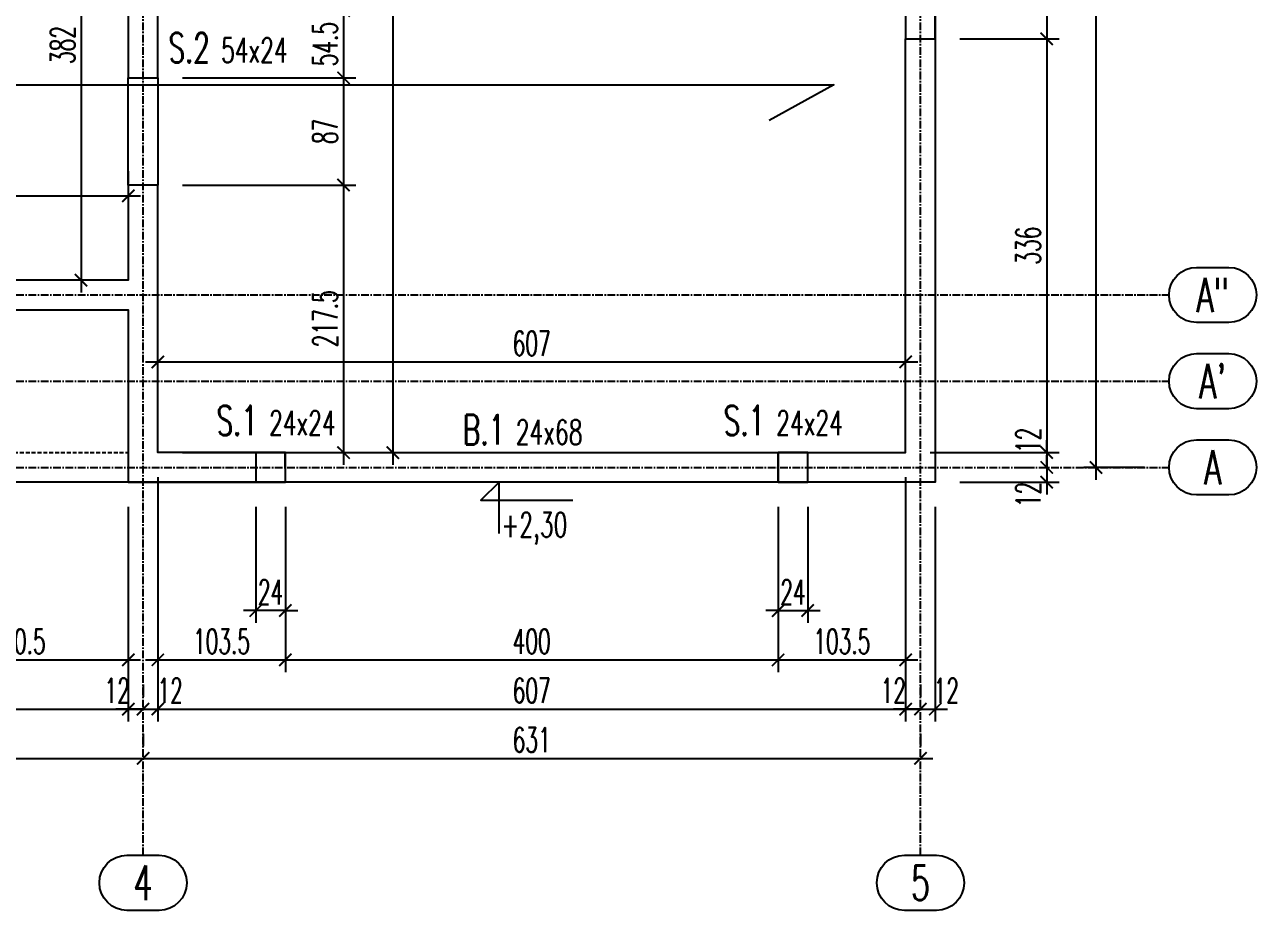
# Model space of a CAD drawing. Header units: millimetres. Extents: x -24587 to 33255, y -70862 to 32.
# Drawn here: x 27256 to 28255, y -61909 to -61190 of the extents above; entities that cross this region are included whole.
import ezdxf
from ezdxf.enums import TextEntityAlignment as Align

# ---------------------------------------------------------------- set-up
doc = ezdxf.new("R2010")
doc.units = ezdxf.units.MM
doc.header["$LTSCALE"] = 5
doc.linetypes.add('CENTER', pattern=[2, 1.25, -0.25, 0.25, -0.25])
doc.linetypes.add('DASHED2', pattern=[9.525, 6.35, -3.175])
doc.layers.get('Defpoints').update_dxf_attribs({"color": 251})
for name, color, linetype in [('K-NADPROŻA', 61, 'Continuous'), ('K-OSIE', 9, 'CENTER'), ('K-POMOCNICZE', 9, 'DASHED2'), ('K-SCIANY', 2, 'Continuous'), ('K-STROPY', 161, 'Continuous'), ('K-SŁUPY', 131, 'Continuous'), ('K-TEXT 2.4mm', 71, 'Continuous'), ('K-TEXT 2.8mm', 101, 'Continuous'), ('K-TEXT 2mm', 254, 'Continuous'), ('K-WYMIARY', 1, 'Continuous')]:
    doc.layers.add(name, color=color, linetype=linetype)
doc.styles.add('text 2.4mm', font='romans.shx', dxfattribs={"width": 0.65})
doc.styles.add('text 2.8mm', font='romans.shx', dxfattribs={"width": 0.65})
doc.styles.add('text 2mm', font='romans.shx', dxfattribs={"width": 0.65})
doc.styles.add('WYM1', font='romanszb.shx', dxfattribs={"width": 0.6})
doc.dimstyles.new('CM100', dxfattribs={"dimscale": 5, "dimtxt": 2, "dimasz": 1, "dimexe": 1, "dimexo": 2, "dimgap": 0.5, "dimtad": 1, "dimrnd": 0.5, "dimdsep": 46, "dimtxsty": 'WYM1', "dimblk": 'OBLIQUE', "dimcen": 0, "dimdle": 1, "dimclrd": 253, "dimclre": 251, "dimclrt": 30, "dimadec": 0, "dimazin": 0, "dimtfac": 1, "dimtix": 1, "dimtmove": 0, "dimatfit": 0, "dimfxl": 1, "dimtfillclr": 256, "dimtolj": 1, "dimarcsym": 0})

# ---------------------------------------------------------------- blocks, each defined once
blk = doc.blocks.new('A$C5f19c05e')
for points in [[(1555, -1260.94), (1555, 380.04)], [(2186, -1260.94), (2186, 380.04)], [(-357.96, -806), (2387.8, -806)], [(-357.96, -876), (2387.8, -876)], [(-357.96, -946), (2387.8, -946)]]:
    blk.add_lwpolyline(points)
at = {"layer": 'K-TEXT 2.4mm'}
for points in [[(2410.18, -828.38, -1), (2410.18, -783.62), (2436.29, -783.62, -1), (2436.29, -828.38)], [(2410.18, -898.38, -1), (2410.18, -853.62), (2436.29, -853.62, -1), (2436.29, -898.38)], [(2410.18, -968.38, -1), (2410.18, -923.62), (2436.29, -923.62, -1), (2436.29, -968.38)], [(1541.94, -1305.7, -1), (1541.94, -1260.94), (1568.06, -1260.94, -1), (1568.06, -1305.7)], [(2172.94, -1305.7, -1), (2172.94, -1260.94), (2199.06, -1260.94, -1), (2199.06, -1305.7)]]:
    blk.add_lwpolyline(points, format="xyb", close=True, dxfattribs=at)
at = {"layer": 'K-TEXT 2.8mm', "style": 'text 2.8mm', "width": 0.65}
for s, p in [('A"', (2423.24, -806)), ("A'", (2423.24, -876)), ('A', (2423.24, -946)), ('4', (1555, -1283.32)), ('5', (2186, -1283.32))]:
    blk.add_text(s, height=28, dxfattribs=at).set_placement(p, align=Align.MIDDLE_CENTER)
blk = doc.blocks.new('_ArchTick')
at = {"color": 0, "linetype": 'ByBlock', "const_width": 0.15}
blk.add_lwpolyline([(-0.5, -0.5), (0.5, 0.5)], dxfattribs=at)
blk = doc.blocks.new('*D403')
at = {"layer": 'Defpoints', "color": 0, "transparency": 16777216}
for p in [(28184.44, -60603.46), (28125.13, -61549.46), (28184.44, -61549.46)]:
    blk.add_point(p, dxfattribs=at)
at = {"layer": 'K-WYMIARY', "color": 253, "lineweight": -2, "transparency": 16777216}
blk.add_line((28125.13, -60593.46), (28125.13, -61559.46), dxfattribs=at)
at = {"layer": 'K-WYMIARY', "color": 251, "lineweight": -2, "transparency": 16777216}
for p, q in [((28164.44, -60603.46), (28115.13, -60603.46)), ((28164.44, -61549.46), (28115.13, -61549.46))]:
    blk.add_line(p, q, dxfattribs=at)
at = {"layer": 'K-WYMIARY', "color": 253, "lineweight": -2, "transparency": 16777216, "xscale": 10, "yscale": 10, "zscale": 10}
for p, rotation in [((28125.13, -60603.46), 90), ((28125.13, -61549.46), 270)]:
    blk.add_blockref('_ArchTick', p, dxfattribs=dict(at, rotation=rotation))
at = {"layer": 'K-WYMIARY', "color": 30, "transparency": 16777216, "insert": (28110.13, -61076.46), "char_height": 20, "attachment_point": 5, "rotation": 90, "style": 'WYM1'}
blk.add_mtext('\\A1;946', dxfattribs=at)
blk = doc.blocks.new('*D320')
at = {"layer": 'Defpoints', "color": 0, "transparency": 16777216}
for p in [(26933.14, -61785.73), (27351.64, -61785.73), (27351.64, -61785.73)]:
    blk.add_point(p, dxfattribs=at)
at = {"layer": 'K-WYMIARY', "color": 251, "lineweight": -2, "transparency": 16777216}
for p, q in [((26933.14, -61765.73), (26933.14, -61775.73)), ((27351.64, -61765.73), (27351.64, -61775.73))]:
    blk.add_line(p, q, dxfattribs=at)
at = {"layer": 'K-WYMIARY', "color": 253, "lineweight": -2, "transparency": 16777216}
blk.add_line((26923.14, -61785.73), (27361.64, -61785.73), dxfattribs=at)
at = {"layer": 'K-WYMIARY', "color": 253, "lineweight": -2, "transparency": 16777216, "xscale": 10, "yscale": 10, "zscale": 10, "rotation": 180}
blk.add_blockref('_ArchTick', (26933.14, -61785.73), dxfattribs=at)
at = {"layer": 'K-WYMIARY', "color": 253, "lineweight": -2, "transparency": 16777216, "xscale": 10, "yscale": 10, "zscale": 10}
blk.add_blockref('_ArchTick', (27351.64, -61785.73), dxfattribs=at)
at = {"layer": 'K-WYMIARY', "color": 30, "transparency": 16777216, "insert": (27142.39, -61770.73), "char_height": 20, "attachment_point": 5, "style": 'WYM1'}
blk.add_mtext('\\A1;418.5', dxfattribs=at)
blk = doc.blocks.new('*D321')
at = {"layer": 'Defpoints', "color": 0, "transparency": 16777216}
for p in [(27351.64, -61785.73), (27982.64, -61785.73), (27982.64, -61785.73)]:
    blk.add_point(p, dxfattribs=at)
at = {"layer": 'K-WYMIARY', "color": 251, "lineweight": -2, "transparency": 16777216}
for p, q in [((27351.64, -61765.73), (27351.64, -61775.73)), ((27982.64, -61765.73), (27982.64, -61775.73))]:
    blk.add_line(p, q, dxfattribs=at)
at = {"layer": 'K-WYMIARY', "color": 253, "lineweight": -2, "transparency": 16777216}
blk.add_line((27341.64, -61785.73), (27992.64, -61785.73), dxfattribs=at)
at = {"layer": 'K-WYMIARY', "color": 253, "lineweight": -2, "transparency": 16777216, "xscale": 10, "yscale": 10, "zscale": 10, "rotation": 180}
blk.add_blockref('_ArchTick', (27351.64, -61785.73), dxfattribs=at)
at = {"layer": 'K-WYMIARY', "color": 253, "lineweight": -2, "transparency": 16777216, "xscale": 10, "yscale": 10, "zscale": 10}
blk.add_blockref('_ArchTick', (27982.64, -61785.73), dxfattribs=at)
at = {"layer": 'K-WYMIARY', "color": 30, "transparency": 16777216, "insert": (27667.14, -61770.73), "char_height": 20, "attachment_point": 5, "style": 'WYM1'}
blk.add_mtext('\\A1;631', dxfattribs=at)
blk = doc.blocks.new('*D327')
at = {"layer": 'Defpoints', "color": 0, "transparency": 16777216}
for p in [(26945.14, -61491.46), (27339.64, -61561.46), (27339.64, -61745.73)]:
    blk.add_point(p, dxfattribs=at)
at = {"layer": 'K-WYMIARY', "color": 251, "lineweight": -2, "transparency": 16777216}
for p, q in [((26945.14, -61511.46), (26945.14, -61755.73)), ((27339.64, -61581.46), (27339.64, -61755.73))]:
    blk.add_line(p, q, dxfattribs=at)
at = {"layer": 'K-WYMIARY', "color": 253, "lineweight": -2, "transparency": 16777216}
blk.add_line((26935.14, -61745.73), (27349.64, -61745.73), dxfattribs=at)
at = {"layer": 'K-WYMIARY', "color": 253, "lineweight": -2, "transparency": 16777216, "xscale": 10, "yscale": 10, "zscale": 10, "rotation": 180}
blk.add_blockref('_ArchTick', (26945.14, -61745.73), dxfattribs=at)
at = {"layer": 'K-WYMIARY', "color": 253, "lineweight": -2, "transparency": 16777216, "xscale": 10, "yscale": 10, "zscale": 10}
blk.add_blockref('_ArchTick', (27339.64, -61745.73), dxfattribs=at)
at = {"layer": 'K-WYMIARY', "color": 30, "transparency": 16777216, "insert": (27142.39, -61730.73), "char_height": 20, "attachment_point": 5, "style": 'WYM1'}
blk.add_mtext('\\A1;394.5', dxfattribs=at)
blk = doc.blocks.new('*D296')
at = {"layer": 'Defpoints', "color": 0, "transparency": 16777216}
for p in [(27339.64, -61561.46), (27351.64, -61745.73), (27351.64, -61745.73)]:
    blk.add_point(p, dxfattribs=at)
at = {"layer": 'K-WYMIARY', "color": 251, "lineweight": -2, "transparency": 16777216}
for p, q in [((27339.64, -61581.46), (27339.64, -61755.73)), ((27351.64, -61725.73), (27351.64, -61735.73))]:
    blk.add_line(p, q, dxfattribs=at)
at = {"layer": 'K-WYMIARY', "color": 253, "lineweight": -2, "transparency": 16777216}
for p, q in [((27339.64, -61745.73), (27329.64, -61745.73)), ((27339.64, -61745.73), (27351.64, -61745.73)), ((27351.64, -61745.73), (27361.64, -61745.73))]:
    blk.add_line(p, q, dxfattribs=at)
at = {"layer": 'K-WYMIARY', "color": 253, "lineweight": -2, "transparency": 16777216, "xscale": 10, "yscale": 10, "zscale": 10}
blk.add_blockref('_ArchTick', (27339.64, -61745.73), dxfattribs=at)
at = {"layer": 'K-WYMIARY', "color": 253, "lineweight": -2, "transparency": 16777216, "xscale": 10, "yscale": 10, "zscale": 10, "rotation": 180}
blk.add_blockref('_ArchTick', (27351.64, -61745.73), dxfattribs=at)
at = {"layer": 'K-WYMIARY', "color": 30, "transparency": 16777216, "insert": (27330.64, -61730.73), "char_height": 20, "attachment_point": 5, "style": 'WYM1'}
blk.add_mtext('\\A1;12', dxfattribs=at)
blk = doc.blocks.new('*D328')
at = {"layer": 'Defpoints', "color": 0, "transparency": 16777216}
for p in [(27363.64, -61537.46), (27351.64, -61745.73), (27363.64, -61745.73)]:
    blk.add_point(p, dxfattribs=at)
at = {"layer": 'K-WYMIARY', "color": 251, "lineweight": -2, "transparency": 16777216}
for p, q in [((27363.64, -61557.46), (27363.64, -61755.73)), ((27351.64, -61725.73), (27351.64, -61735.73))]:
    blk.add_line(p, q, dxfattribs=at)
at = {"layer": 'K-WYMIARY', "color": 253, "lineweight": -2, "transparency": 16777216}
for p, q in [((27351.64, -61745.73), (27341.64, -61745.73)), ((27351.64, -61745.73), (27363.64, -61745.73)), ((27363.64, -61745.73), (27373.64, -61745.73))]:
    blk.add_line(p, q, dxfattribs=at)
at = {"layer": 'K-WYMIARY', "color": 253, "lineweight": -2, "transparency": 16777216, "xscale": 10, "yscale": 10, "zscale": 10}
blk.add_blockref('_ArchTick', (27351.64, -61745.73), dxfattribs=at)
at = {"layer": 'K-WYMIARY', "color": 253, "lineweight": -2, "transparency": 16777216, "xscale": 10, "yscale": 10, "zscale": 10, "rotation": 180}
blk.add_blockref('_ArchTick', (27363.64, -61745.73), dxfattribs=at)
at = {"layer": 'K-WYMIARY', "color": 30, "transparency": 16777216, "insert": (27373.64, -61730.73), "char_height": 20, "attachment_point": 5, "style": 'WYM1'}
blk.add_mtext('\\A1;12', dxfattribs=at)
blk = doc.blocks.new('*D362')
at = {"layer": 'Defpoints', "color": 0, "transparency": 16777216}
for p in [(27363.64, -61537.46), (27970.64, -61537.46), (27970.64, -61745.73)]:
    blk.add_point(p, dxfattribs=at)
at = {"layer": 'K-WYMIARY', "color": 251, "lineweight": -2, "transparency": 16777216}
for p, q in [((27363.64, -61557.46), (27363.64, -61755.73)), ((27970.64, -61557.46), (27970.64, -61755.73))]:
    blk.add_line(p, q, dxfattribs=at)
at = {"layer": 'K-WYMIARY', "color": 253, "lineweight": -2, "transparency": 16777216}
blk.add_line((27353.64, -61745.73), (27980.64, -61745.73), dxfattribs=at)
at = {"layer": 'K-WYMIARY', "color": 253, "lineweight": -2, "transparency": 16777216, "xscale": 10, "yscale": 10, "zscale": 10, "rotation": 180}
blk.add_blockref('_ArchTick', (27363.64, -61745.73), dxfattribs=at)
at = {"layer": 'K-WYMIARY', "color": 253, "lineweight": -2, "transparency": 16777216, "xscale": 10, "yscale": 10, "zscale": 10}
blk.add_blockref('_ArchTick', (27970.64, -61745.73), dxfattribs=at)
at = {"layer": 'K-WYMIARY', "color": 30, "transparency": 16777216, "insert": (27667.14, -61730.73), "char_height": 20, "attachment_point": 5, "style": 'WYM1'}
blk.add_mtext('\\A1;607', dxfattribs=at)
blk = doc.blocks.new('*D363')
at = {"layer": 'Defpoints', "color": 0, "transparency": 16777216}
for p in [(27970.64, -61537.46), (27982.64, -61745.73), (27982.64, -61745.73)]:
    blk.add_point(p, dxfattribs=at)
at = {"layer": 'K-WYMIARY', "color": 251, "lineweight": -2, "transparency": 16777216}
for p, q in [((27970.64, -61557.46), (27970.64, -61755.73)), ((27982.64, -61725.73), (27982.64, -61735.73))]:
    blk.add_line(p, q, dxfattribs=at)
at = {"layer": 'K-WYMIARY', "color": 253, "lineweight": -2, "transparency": 16777216}
for p, q in [((27970.64, -61745.73), (27960.64, -61745.73)), ((27970.64, -61745.73), (27982.64, -61745.73)), ((27982.64, -61745.73), (27992.64, -61745.73))]:
    blk.add_line(p, q, dxfattribs=at)
at = {"layer": 'K-WYMIARY', "color": 253, "lineweight": -2, "transparency": 16777216, "xscale": 10, "yscale": 10, "zscale": 10}
blk.add_blockref('_ArchTick', (27970.64, -61745.73), dxfattribs=at)
at = {"layer": 'K-WYMIARY', "color": 253, "lineweight": -2, "transparency": 16777216, "xscale": 10, "yscale": 10, "zscale": 10, "rotation": 180}
blk.add_blockref('_ArchTick', (27982.64, -61745.73), dxfattribs=at)
at = {"layer": 'K-WYMIARY', "color": 30, "transparency": 16777216, "insert": (27960.64, -61730.73), "char_height": 20, "attachment_point": 5, "style": 'WYM1'}
blk.add_mtext('\\A1;12', dxfattribs=at)
blk = doc.blocks.new('*D364')
at = {"layer": 'Defpoints', "color": 0, "transparency": 16777216}
for p in [(27994.64, -61561.46), (27982.64, -61745.73), (27994.64, -61745.73)]:
    blk.add_point(p, dxfattribs=at)
at = {"layer": 'K-WYMIARY', "color": 251, "lineweight": -2, "transparency": 16777216}
for p, q in [((27994.64, -61581.46), (27994.64, -61755.73)), ((27982.64, -61725.73), (27982.64, -61735.73))]:
    blk.add_line(p, q, dxfattribs=at)
at = {"layer": 'K-WYMIARY', "color": 253, "lineweight": -2, "transparency": 16777216}
for p, q in [((27982.64, -61745.73), (27972.64, -61745.73)), ((27982.64, -61745.73), (27994.64, -61745.73)), ((27994.64, -61745.73), (28004.64, -61745.73))]:
    blk.add_line(p, q, dxfattribs=at)
at = {"layer": 'K-WYMIARY', "color": 253, "lineweight": -2, "transparency": 16777216, "xscale": 10, "yscale": 10, "zscale": 10}
blk.add_blockref('_ArchTick', (27982.64, -61745.73), dxfattribs=at)
at = {"layer": 'K-WYMIARY', "color": 253, "lineweight": -2, "transparency": 16777216, "xscale": 10, "yscale": 10, "zscale": 10, "rotation": 180}
blk.add_blockref('_ArchTick', (27994.64, -61745.73), dxfattribs=at)
at = {"layer": 'K-WYMIARY', "color": 30, "transparency": 16777216, "insert": (28003.64, -61730.73), "char_height": 20, "attachment_point": 5, "style": 'WYM1'}
blk.add_mtext('\\A1;12', dxfattribs=at)
blk = doc.blocks.new('*D352')
at = {"layer": 'Defpoints', "color": 0, "transparency": 16777216}
for p in [(27159.14, -61421.46), (27339.64, -61561.46), (27339.64, -61705.73)]:
    blk.add_point(p, dxfattribs=at)
at = {"layer": 'K-WYMIARY', "color": 251, "lineweight": -2, "transparency": 16777216}
for p, q in [((27159.14, -61441.46), (27159.14, -61715.73)), ((27339.64, -61581.46), (27339.64, -61715.73))]:
    blk.add_line(p, q, dxfattribs=at)
at = {"layer": 'K-WYMIARY', "color": 253, "lineweight": -2, "transparency": 16777216}
blk.add_line((27149.14, -61705.73), (27349.64, -61705.73), dxfattribs=at)
at = {"layer": 'K-WYMIARY', "color": 253, "lineweight": -2, "transparency": 16777216, "xscale": 10, "yscale": 10, "zscale": 10, "rotation": 180}
blk.add_blockref('_ArchTick', (27159.14, -61705.73), dxfattribs=at)
at = {"layer": 'K-WYMIARY', "color": 253, "lineweight": -2, "transparency": 16777216, "xscale": 10, "yscale": 10, "zscale": 10}
blk.add_blockref('_ArchTick', (27339.64, -61705.73), dxfattribs=at)
at = {"layer": 'K-WYMIARY', "color": 30, "transparency": 16777216, "insert": (27249.39, -61690.73), "char_height": 20, "attachment_point": 5, "style": 'WYM1'}
blk.add_mtext('\\A1;180.5', dxfattribs=at)
blk = doc.blocks.new('*D366')
at = {"layer": 'Defpoints', "color": 0, "transparency": 16777216}
for p in [(27363.64, -61537.46), (27467.14, -61561.46), (27467.14, -61705.73)]:
    blk.add_point(p, dxfattribs=at)
at = {"layer": 'K-WYMIARY', "color": 251, "lineweight": -2, "transparency": 16777216}
for p, q in [((27363.64, -61557.46), (27363.64, -61715.73)), ((27467.14, -61581.46), (27467.14, -61715.73))]:
    blk.add_line(p, q, dxfattribs=at)
at = {"layer": 'K-WYMIARY', "color": 253, "lineweight": -2, "transparency": 16777216}
blk.add_line((27353.64, -61705.73), (27477.14, -61705.73), dxfattribs=at)
at = {"layer": 'K-WYMIARY', "color": 253, "lineweight": -2, "transparency": 16777216, "xscale": 10, "yscale": 10, "zscale": 10, "rotation": 180}
blk.add_blockref('_ArchTick', (27363.64, -61705.73), dxfattribs=at)
at = {"layer": 'K-WYMIARY', "color": 253, "lineweight": -2, "transparency": 16777216, "xscale": 10, "yscale": 10, "zscale": 10}
blk.add_blockref('_ArchTick', (27467.14, -61705.73), dxfattribs=at)
at = {"layer": 'K-WYMIARY', "color": 30, "transparency": 16777216, "insert": (27415.39, -61690.73), "char_height": 20, "attachment_point": 5, "style": 'WYM1'}
blk.add_mtext('\\A1;103.5', dxfattribs=at)
blk = doc.blocks.new('*D367')
at = {"layer": 'Defpoints', "color": 0, "transparency": 16777216}
for p in [(27467.14, -61561.46), (27867.14, -61561.46), (27867.14, -61705.73)]:
    blk.add_point(p, dxfattribs=at)
at = {"layer": 'K-WYMIARY', "color": 251, "lineweight": -2, "transparency": 16777216}
for p, q in [((27467.14, -61581.46), (27467.14, -61715.73)), ((27867.14, -61581.46), (27867.14, -61715.73))]:
    blk.add_line(p, q, dxfattribs=at)
at = {"layer": 'K-WYMIARY', "color": 253, "lineweight": -2, "transparency": 16777216}
blk.add_line((27457.14, -61705.73), (27877.14, -61705.73), dxfattribs=at)
at = {"layer": 'K-WYMIARY', "color": 253, "lineweight": -2, "transparency": 16777216, "xscale": 10, "yscale": 10, "zscale": 10, "rotation": 180}
blk.add_blockref('_ArchTick', (27467.14, -61705.73), dxfattribs=at)
at = {"layer": 'K-WYMIARY', "color": 253, "lineweight": -2, "transparency": 16777216, "xscale": 10, "yscale": 10, "zscale": 10}
blk.add_blockref('_ArchTick', (27867.14, -61705.73), dxfattribs=at)
at = {"layer": 'K-WYMIARY', "color": 30, "transparency": 16777216, "insert": (27667.14, -61690.73), "char_height": 20, "attachment_point": 5, "style": 'WYM1'}
blk.add_mtext('\\A1;400', dxfattribs=at)
blk = doc.blocks.new('*D368')
at = {"layer": 'Defpoints', "color": 0, "transparency": 16777216}
for p in [(27970.64, -61537.46), (27867.14, -61561.46), (27970.64, -61705.73)]:
    blk.add_point(p, dxfattribs=at)
at = {"layer": 'K-WYMIARY', "color": 251, "lineweight": -2, "transparency": 16777216}
for p, q in [((27970.64, -61557.46), (27970.64, -61715.73)), ((27867.14, -61581.46), (27867.14, -61715.73))]:
    blk.add_line(p, q, dxfattribs=at)
at = {"layer": 'K-WYMIARY', "color": 253, "lineweight": -2, "transparency": 16777216}
blk.add_line((27857.14, -61705.73), (27980.64, -61705.73), dxfattribs=at)
at = {"layer": 'K-WYMIARY', "color": 253, "lineweight": -2, "transparency": 16777216, "xscale": 10, "yscale": 10, "zscale": 10, "rotation": 180}
blk.add_blockref('_ArchTick', (27867.14, -61705.73), dxfattribs=at)
at = {"layer": 'K-WYMIARY', "color": 253, "lineweight": -2, "transparency": 16777216, "xscale": 10, "yscale": 10, "zscale": 10}
blk.add_blockref('_ArchTick', (27970.64, -61705.73), dxfattribs=at)
at = {"layer": 'K-WYMIARY', "color": 30, "transparency": 16777216, "insert": (27918.89, -61690.73), "char_height": 20, "attachment_point": 5, "style": 'WYM1'}
blk.add_mtext('\\A1;103.5', dxfattribs=at)
blk = doc.blocks.new('*D304')
at = {"layer": 'Defpoints', "color": 0, "transparency": 16777216}
for p in [(27443.14, -61561.46), (27467.14, -61561.46), (27443.14, -61665.73)]:
    blk.add_point(p, dxfattribs=at)
at = {"layer": 'K-WYMIARY', "color": 251, "lineweight": -2, "transparency": 16777216}
for p, q in [((27443.14, -61581.46), (27443.14, -61675.73)), ((27467.14, -61581.46), (27467.14, -61675.73))]:
    blk.add_line(p, q, dxfattribs=at)
at = {"layer": 'K-WYMIARY', "color": 253, "lineweight": -2, "transparency": 16777216}
for p, q in [((27443.14, -61665.73), (27433.14, -61665.73)), ((27467.14, -61665.73), (27443.14, -61665.73)), ((27467.14, -61665.73), (27477.14, -61665.73))]:
    blk.add_line(p, q, dxfattribs=at)
at = {"layer": 'K-WYMIARY', "color": 253, "lineweight": -2, "transparency": 16777216, "xscale": 10, "yscale": 10, "zscale": 10}
blk.add_blockref('_ArchTick', (27443.14, -61665.73), dxfattribs=at)
at = {"layer": 'K-WYMIARY', "color": 253, "lineweight": -2, "transparency": 16777216, "xscale": 10, "yscale": 10, "zscale": 10, "rotation": 180}
blk.add_blockref('_ArchTick', (27467.14, -61665.73), dxfattribs=at)
at = {"layer": 'K-WYMIARY', "color": 30, "transparency": 16777216, "insert": (27455.14, -61650.73), "char_height": 20, "attachment_point": 5, "style": 'WYM1'}
blk.add_mtext('\\A1;24', dxfattribs=at)
blk = doc.blocks.new('*D305')
at = {"layer": 'Defpoints', "color": 0, "transparency": 16777216}
for p in [(27867.14, -61561.46), (27891.14, -61561.46), (27891.14, -61665.73)]:
    blk.add_point(p, dxfattribs=at)
at = {"layer": 'K-WYMIARY', "color": 251, "lineweight": -2, "transparency": 16777216}
for p, q in [((27867.14, -61581.46), (27867.14, -61675.73)), ((27891.14, -61581.46), (27891.14, -61675.73))]:
    blk.add_line(p, q, dxfattribs=at)
at = {"layer": 'K-WYMIARY', "color": 253, "lineweight": -2, "transparency": 16777216}
for p, q in [((27867.14, -61665.73), (27857.14, -61665.73)), ((27867.14, -61665.73), (27891.14, -61665.73)), ((27891.14, -61665.73), (27901.14, -61665.73))]:
    blk.add_line(p, q, dxfattribs=at)
at = {"layer": 'K-WYMIARY', "color": 253, "lineweight": -2, "transparency": 16777216, "xscale": 10, "yscale": 10, "zscale": 10}
blk.add_blockref('_ArchTick', (27867.14, -61665.73), dxfattribs=at)
at = {"layer": 'K-WYMIARY', "color": 253, "lineweight": -2, "transparency": 16777216, "xscale": 10, "yscale": 10, "zscale": 10, "rotation": 180}
blk.add_blockref('_ArchTick', (27891.14, -61665.73), dxfattribs=at)
at = {"layer": 'K-WYMIARY', "color": 30, "transparency": 16777216, "insert": (27879.14, -61650.73), "char_height": 20, "attachment_point": 5, "style": 'WYM1'}
blk.add_mtext('\\A1;24', dxfattribs=at)
blk = doc.blocks.new('*D346')
at = {"layer": 'Defpoints', "color": 0, "transparency": 16777216}
for p in [(27994.64, -60951.46), (27994.64, -61201.46), (28085.13, -61201.46)]:
    blk.add_point(p, dxfattribs=at)
at = {"layer": 'K-WYMIARY', "color": 253, "lineweight": -2, "transparency": 16777216}
blk.add_line((28085.13, -60941.46), (28085.13, -61211.46), dxfattribs=at)
at = {"layer": 'K-WYMIARY', "color": 251, "lineweight": -2, "transparency": 16777216}
for p, q in [((28014.64, -60951.46), (28095.13, -60951.46)), ((28014.64, -61201.46), (28095.13, -61201.46))]:
    blk.add_line(p, q, dxfattribs=at)
at = {"layer": 'K-WYMIARY', "color": 253, "lineweight": -2, "transparency": 16777216, "xscale": 10, "yscale": 10, "zscale": 10}
for p, rotation in [((28085.13, -60951.46), 90), ((28085.13, -61201.46), 270)]:
    blk.add_blockref('_ArchTick', p, dxfattribs=dict(at, rotation=rotation))
at = {"layer": 'K-WYMIARY', "color": 30, "transparency": 16777216, "insert": (28070.13, -61076.46), "char_height": 20, "attachment_point": 5, "rotation": 90, "style": 'WYM1'}
blk.add_mtext('\\A1;250', dxfattribs=at)
blk = doc.blocks.new('*D347')
at = {"layer": 'Defpoints', "color": 0, "transparency": 16777216}
for p in [(27994.64, -61201.46), (27970.64, -61537.46), (28085.13, -61537.46)]:
    blk.add_point(p, dxfattribs=at)
at = {"layer": 'K-WYMIARY', "color": 253, "lineweight": -2, "transparency": 16777216}
blk.add_line((28085.13, -61191.46), (28085.13, -61547.46), dxfattribs=at)
at = {"layer": 'K-WYMIARY', "color": 251, "lineweight": -2, "transparency": 16777216}
for p, q in [((28014.64, -61201.46), (28095.13, -61201.46)), ((27990.64, -61537.46), (28095.13, -61537.46))]:
    blk.add_line(p, q, dxfattribs=at)
at = {"layer": 'K-WYMIARY', "color": 253, "lineweight": -2, "transparency": 16777216, "xscale": 10, "yscale": 10, "zscale": 10}
for p, rotation in [((28085.13, -61201.46), 90), ((28085.13, -61537.46), 270)]:
    blk.add_blockref('_ArchTick', p, dxfattribs=dict(at, rotation=rotation))
at = {"layer": 'K-WYMIARY', "color": 30, "transparency": 16777216, "insert": (28070.13, -61369.46), "char_height": 20, "attachment_point": 5, "rotation": 90, "style": 'WYM1'}
blk.add_mtext('\\A1;336', dxfattribs=at)
blk = doc.blocks.new('*D302')
at = {"layer": 'Defpoints', "color": 0, "transparency": 16777216}
for p in [(27970.64, -61537.46), (28085.13, -61549.46), (28085.13, -61549.46)]:
    blk.add_point(p, dxfattribs=at)
at = {"layer": 'K-WYMIARY', "color": 253, "lineweight": -2, "transparency": 16777216}
for p, q in [((28085.13, -61537.46), (28085.13, -61527.46)), ((28085.13, -61537.46), (28085.13, -61549.46)), ((28085.13, -61549.46), (28085.13, -61559.46))]:
    blk.add_line(p, q, dxfattribs=at)
at = {"layer": 'K-WYMIARY', "color": 251, "lineweight": -2, "transparency": 16777216}
for p, q in [((27990.64, -61537.46), (28095.13, -61537.46)), ((28065.13, -61549.46), (28075.13, -61549.46))]:
    blk.add_line(p, q, dxfattribs=at)
at = {"layer": 'K-WYMIARY', "color": 253, "lineweight": -2, "transparency": 16777216, "xscale": 10, "yscale": 10, "zscale": 10}
for p, rotation in [((28085.13, -61537.46), 270), ((28085.13, -61549.46), 90)]:
    blk.add_blockref('_ArchTick', p, dxfattribs=dict(at, rotation=rotation))
at = {"layer": 'K-WYMIARY', "color": 30, "transparency": 16777216, "insert": (28070.13, -61527.46), "char_height": 20, "attachment_point": 5, "rotation": 90, "style": 'WYM1'}
blk.add_mtext('\\A1;12', dxfattribs=at)
blk = doc.blocks.new('*D303')
at = {"layer": 'Defpoints', "color": 0, "transparency": 16777216}
for p in [(28085.13, -61549.46), (27994.64, -61561.46), (28085.13, -61561.46)]:
    blk.add_point(p, dxfattribs=at)
at = {"layer": 'K-WYMIARY', "color": 253, "lineweight": -2, "transparency": 16777216}
for p, q in [((28085.13, -61549.46), (28085.13, -61539.46)), ((28085.13, -61549.46), (28085.13, -61561.46)), ((28085.13, -61561.46), (28085.13, -61571.46))]:
    blk.add_line(p, q, dxfattribs=at)
at = {"layer": 'K-WYMIARY', "color": 251, "lineweight": -2, "transparency": 16777216}
for p, q in [((28065.13, -61549.46), (28075.13, -61549.46)), ((28014.64, -61561.46), (28095.13, -61561.46))]:
    blk.add_line(p, q, dxfattribs=at)
at = {"layer": 'K-WYMIARY', "color": 253, "lineweight": -2, "transparency": 16777216, "xscale": 10, "yscale": 10, "zscale": 10}
for p, rotation in [((28085.13, -61549.46), 270), ((28085.13, -61561.46), 90)]:
    blk.add_blockref('_ArchTick', p, dxfattribs=dict(at, rotation=rotation))
at = {"layer": 'K-WYMIARY', "color": 30, "transparency": 16777216, "insert": (28070.13, -61571.46), "char_height": 20, "attachment_point": 5, "rotation": 90, "style": 'WYM1'}
blk.add_mtext('\\A1;12', dxfattribs=at)
blk = doc.blocks.new('*D306')
at = {"layer": 'Defpoints', "color": 0, "transparency": 16777216}
for p in [(27970.64, -61463.84), (27363.64, -61537.46), (27970.64, -61537.46)]:
    blk.add_point(p, dxfattribs=at)
at = {"layer": 'K-WYMIARY', "color": 251, "lineweight": -2, "transparency": 16777216}
for p, q in [((27363.64, -61517.46), (27363.64, -61453.84)), ((27970.64, -61517.46), (27970.64, -61453.84))]:
    blk.add_line(p, q, dxfattribs=at)
at = {"layer": 'K-WYMIARY', "color": 253, "lineweight": -2, "transparency": 16777216}
blk.add_line((27353.64, -61463.84), (27980.64, -61463.84), dxfattribs=at)
at = {"layer": 'K-WYMIARY', "color": 253, "lineweight": -2, "transparency": 16777216, "xscale": 10, "yscale": 10, "zscale": 10, "rotation": 180}
blk.add_blockref('_ArchTick', (27363.64, -61463.84), dxfattribs=at)
at = {"layer": 'K-WYMIARY', "color": 253, "lineweight": -2, "transparency": 16777216, "xscale": 10, "yscale": 10, "zscale": 10}
blk.add_blockref('_ArchTick', (27970.64, -61463.84), dxfattribs=at)
at = {"layer": 'K-WYMIARY', "color": 30, "transparency": 16777216, "insert": (27667.14, -61448.84), "char_height": 20, "attachment_point": 5, "style": 'WYM1'}
blk.add_mtext('\\A1;607', dxfattribs=at)
blk = doc.blocks.new('*D298')
at = {"layer": 'Defpoints', "color": 0, "transparency": 16777216}
for p in [(27339.64, -61328.99), (27339.64, -61328.99), (26921.14, -61397.46)]:
    blk.add_point(p, dxfattribs=at)
at = {"layer": 'K-WYMIARY', "color": 251, "lineweight": -2, "transparency": 16777216}
for p, q in [((27339.64, -61308.99), (27339.64, -61318.99)), ((26921.14, -61377.46), (26921.14, -61318.99))]:
    blk.add_line(p, q, dxfattribs=at)
at = {"layer": 'K-WYMIARY', "color": 253, "lineweight": -2, "transparency": 16777216}
blk.add_line((26911.14, -61328.99), (27349.64, -61328.99), dxfattribs=at)
at = {"layer": 'K-WYMIARY', "color": 253, "lineweight": -2, "transparency": 16777216, "xscale": 10, "yscale": 10, "zscale": 10, "rotation": 180}
blk.add_blockref('_ArchTick', (26921.14, -61328.99), dxfattribs=at)
at = {"layer": 'K-WYMIARY', "color": 253, "lineweight": -2, "transparency": 16777216, "xscale": 10, "yscale": 10, "zscale": 10}
blk.add_blockref('_ArchTick', (27339.64, -61328.99), dxfattribs=at)
at = {"layer": 'K-WYMIARY', "color": 30, "transparency": 16777216, "insert": (27130.39, -61313.99), "char_height": 20, "attachment_point": 5, "style": 'WYM1'}
blk.add_mtext('\\A1;418.5', dxfattribs=at)
blk = doc.blocks.new('*D335')
at = {"layer": 'Defpoints', "color": 0, "transparency": 16777216}
for p in [(27339.64, -61015.46), (27301.38, -61397.46), (27339.64, -61397.46)]:
    blk.add_point(p, dxfattribs=at)
at = {"layer": 'K-WYMIARY', "color": 253, "lineweight": -2, "transparency": 16777216}
blk.add_line((27301.38, -61005.46), (27301.38, -61407.46), dxfattribs=at)
at = {"layer": 'K-WYMIARY', "color": 251, "lineweight": -2, "transparency": 16777216}
for p, q in [((27319.64, -61015.46), (27291.38, -61015.46)), ((27319.64, -61397.46), (27291.38, -61397.46))]:
    blk.add_line(p, q, dxfattribs=at)
at = {"layer": 'K-WYMIARY', "color": 253, "lineweight": -2, "transparency": 16777216, "xscale": 10, "yscale": 10, "zscale": 10}
for p, rotation in [((27301.38, -61015.46), 90), ((27301.38, -61397.46), 270)]:
    blk.add_blockref('_ArchTick', p, dxfattribs=dict(at, rotation=rotation))
at = {"layer": 'K-WYMIARY', "color": 30, "transparency": 16777216, "insert": (27286.38, -61206.46), "char_height": 20, "attachment_point": 5, "rotation": 90, "style": 'WYM1'}
blk.add_mtext('\\A1;382', dxfattribs=at)
blk = doc.blocks.new('*D337')
at = {"layer": 'Defpoints', "color": 0, "transparency": 16777216}
for p in [(27363.64, -61178.46), (27363.64, -61233.21), (27514.4, -61233.21)]:
    blk.add_point(p, dxfattribs=at)
at = {"layer": 'K-WYMIARY', "color": 253, "lineweight": -2, "transparency": 16777216}
blk.add_line((27514.4, -61168.46), (27514.4, -61243.21), dxfattribs=at)
at = {"layer": 'K-WYMIARY', "color": 251, "lineweight": -2, "transparency": 16777216}
for p, q in [((27383.64, -61178.46), (27524.4, -61178.46)), ((27383.64, -61233.21), (27524.4, -61233.21))]:
    blk.add_line(p, q, dxfattribs=at)
at = {"layer": 'K-WYMIARY', "color": 253, "lineweight": -2, "transparency": 16777216, "xscale": 10, "yscale": 10, "zscale": 10}
for p, rotation in [((27514.4, -61178.46), 90), ((27514.4, -61233.21), 270)]:
    blk.add_blockref('_ArchTick', p, dxfattribs=dict(at, rotation=rotation))
at = {"layer": 'K-WYMIARY', "color": 30, "transparency": 16777216, "insert": (27499.4, -61205.83), "char_height": 20, "attachment_point": 5, "rotation": 90, "style": 'WYM1'}
blk.add_mtext('\\A1;54.5', dxfattribs=at)
blk = doc.blocks.new('*D329')
at = {"layer": 'Defpoints', "color": 0, "transparency": 16777216}
for p in [(27363.64, -61233.21), (27363.64, -61320.21), (27514.4, -61320.21)]:
    blk.add_point(p, dxfattribs=at)
at = {"layer": 'K-WYMIARY', "color": 253, "lineweight": -2, "transparency": 16777216}
blk.add_line((27514.4, -61223.21), (27514.4, -61330.21), dxfattribs=at)
at = {"layer": 'K-WYMIARY', "color": 251, "lineweight": -2, "transparency": 16777216}
for p, q in [((27383.64, -61233.21), (27524.4, -61233.21)), ((27383.64, -61320.21), (27524.4, -61320.21))]:
    blk.add_line(p, q, dxfattribs=at)
at = {"layer": 'K-WYMIARY', "color": 253, "lineweight": -2, "transparency": 16777216, "xscale": 10, "yscale": 10, "zscale": 10}
for p, rotation in [((27514.4, -61233.21), 90), ((27514.4, -61320.21), 270)]:
    blk.add_blockref('_ArchTick', p, dxfattribs=dict(at, rotation=rotation))
at = {"layer": 'K-WYMIARY', "color": 30, "transparency": 16777216, "insert": (27499.4, -61276.71), "char_height": 20, "attachment_point": 5, "rotation": 90, "style": 'WYM1'}
blk.add_mtext('\\A1;87', dxfattribs=at)
blk = doc.blocks.new('*D330')
at = {"layer": 'Defpoints', "color": 0, "transparency": 16777216}
for p in [(27363.64, -61320.21), (27363.64, -61537.46), (27514.4, -61537.46)]:
    blk.add_point(p, dxfattribs=at)
at = {"layer": 'K-WYMIARY', "color": 253, "lineweight": -2, "transparency": 16777216}
blk.add_line((27514.4, -61310.21), (27514.4, -61547.46), dxfattribs=at)
at = {"layer": 'K-WYMIARY', "color": 251, "lineweight": -2, "transparency": 16777216}
for p, q in [((27383.64, -61320.21), (27524.4, -61320.21)), ((27383.64, -61537.46), (27524.4, -61537.46))]:
    blk.add_line(p, q, dxfattribs=at)
at = {"layer": 'K-WYMIARY', "color": 253, "lineweight": -2, "transparency": 16777216, "xscale": 10, "yscale": 10, "zscale": 10}
for p, rotation in [((27514.4, -61320.21), 90), ((27514.4, -61537.46), 270)]:
    blk.add_blockref('_ArchTick', p, dxfattribs=dict(at, rotation=rotation))
at = {"layer": 'K-WYMIARY', "color": 30, "transparency": 16777216, "insert": (27499.4, -61428.83), "char_height": 20, "attachment_point": 5, "rotation": 90, "style": 'WYM1'}
blk.add_mtext('\\A1;217.5', dxfattribs=at)
blk = doc.blocks.new('*D406')
at = {"layer": 'Defpoints', "color": 0, "transparency": 16777216}
for p in [(27363.64, -60615.46), (27363.64, -61537.46), (27554.4, -61537.46)]:
    blk.add_point(p, dxfattribs=at)
at = {"layer": 'K-WYMIARY', "color": 253, "lineweight": -2, "transparency": 16777216}
blk.add_line((27554.4, -60605.46), (27554.4, -61547.46), dxfattribs=at)
at = {"layer": 'K-WYMIARY', "color": 251, "lineweight": -2, "transparency": 16777216}
for p, q in [((27383.64, -60615.46), (27564.4, -60615.46)), ((27383.64, -61537.46), (27564.4, -61537.46))]:
    blk.add_line(p, q, dxfattribs=at)
at = {"layer": 'K-WYMIARY', "color": 253, "lineweight": -2, "transparency": 16777216, "xscale": 10, "yscale": 10, "zscale": 10}
for p, rotation in [((27554.4, -60615.46), 90), ((27554.4, -61537.46), 270)]:
    blk.add_blockref('_ArchTick', p, dxfattribs=dict(at, rotation=rotation))
at = {"layer": 'K-WYMIARY', "color": 30, "transparency": 16777216, "insert": (27539.4, -61076.46), "char_height": 20, "attachment_point": 5, "rotation": 90, "style": 'WYM1'}
blk.add_mtext('\\A1;922', dxfattribs=at)

msp = doc.modelspace()

# ---------------------------------------------------------------- linework, layer by layer
at = {"layer": 'K-NADPROŻA'}
for points in [[(27994.64, -60951.46), (27970.64, -60951.46), (27970.64, -61201.46), (27994.64, -61201.46)], [(27339.64, -61233.21), (27363.64, -61233.21), (27363.64, -61320.21), (27339.64, -61320.21)], [(27867.14, -61561.46), (27467.14, -61561.46), (27467.14, -61537.46), (27867.14, -61537.46)]]:
    msp.add_lwpolyline(points, close=True, dxfattribs=at)
at = {"layer": 'K-POMOCNICZE', "ltscale": 0.1}
msp.add_lwpolyline([(25808.64, -61491.46), (25808.64, -61537.46), (27339.64, -61537.46)], dxfattribs=at)
at = {"layer": 'K-SCIANY'}
for points in [[(27970.64, -61201.46), (27994.64, -61201.46), (27994.64, -61561.46), (27867.14, -61561.46), (27867.14, -61537.46), (27970.64, -61537.46)], [(27467.062, -61537.46), (27363.64, -61537.46), (27363.64, -61320.21), (27339.64, -61320.21), (27339.64, -61397.46), (27159.14, -61397.46), (27159.14, -61421.46), (27339.64, -61421.46), (27339.64, -61561.46), (27467.14, -61561.46)]]:
    msp.add_lwpolyline(points, close=True, dxfattribs=at)
at = {"layer": 'K-STROPY'}
msp.add_lwpolyline([(25784.64, -60591.46), (27994.64, -60591.46), (27994.64, -61561.46), (25784.64, -61561.46)], close=True, dxfattribs=at)
at = {"layer": 'K-STROPY', "lineweight": -2}
msp.add_lwpolyline([(25966.872, -61210.224), (25914.367, -61238.952), (27912.333, -61238.952), (27859.828, -61267.679)], dxfattribs=at)
at = {"layer": 'K-SŁUPY'}
for points in [[(27339.64, -61233.21), (27363.64, -61233.21), (27363.64, -61178.46), (27339.64, -61178.46)], [(27443.14, -61561.46), (27467.14, -61561.46), (27467.14, -61537.46), (27443.14, -61537.46)], [(27867.14, -61561.46), (27891.14, -61561.46), (27891.14, -61537.46), (27867.14, -61537.46)]]:
    msp.add_lwpolyline(points, close=True, dxfattribs=at)
at = {"layer": 'K-TEXT 2mm', "lineweight": -2}
msp.add_lwpolyline([(27640.579, -61603.112), (27640.579, -61561.46), (27625.903, -61576.136), (27700.609, -61576.136)], dxfattribs=at)

# ---------------------------------------------------------------- block references
at = {"layer": 'K-OSIE'}
msp.add_blockref('A$C5f19c05e', (25796.64, -60603.46), dxfattribs=at)

# ---------------------------------------------------------------- texts
at = {"layer": 'K-TEXT 2.4mm', "style": 'text 2.4mm', "width": 0.65}
for s, p in [('S.2', (27389.116, -61208.74)), ('S.1', (27428.094, -61511.425)), ('B.1', (27628.371, -61518.899)), ('S.1', (27839.746, -61511.425))]:
    msp.add_text(s, height=24, rotation=360, dxfattribs=at).set_placement(p, align=Align.MIDDLE_CENTER)
at = {"layer": 'K-TEXT 2mm', "lineweight": -2, "style": 'text 2mm', "width": 0.65}
for s, p in [('54x24', (27414.986, -61220.74)), ('24x24', (27453.964, -61523.425)), ('24x24', (27865.616, -61523.425)), ('24x68', (27654.242, -61530.899)), ('+2,30', (27642.585, -61606.08))]:
    msp.add_text(s, height=20, dxfattribs=at).set_placement(p)

# ---------------------------------------------------------------- dimensions: what is measured, and where the dimension line sits
at = {"layer": 'K-WYMIARY'}
for base, p1, p2, angle, override, picture, middle in [((28125.125, -61549.46), (28184.444, -60603.46), (28184.444, -61549.46), 90, {"dimscale": 10, "dimblk": 'ArchTick'}, '*D403', (28110.125, -61076.46)), ((27554.398, -61537.46), (27363.64, -60615.46), (27363.64, -61537.46), 90, {"dimscale": 10, "dimblk": 'ArchTick'}, '*D406', (27539.398, -61076.46)), ((28085.125, -61201.46), (27994.64, -60951.46), (27994.64, -61201.46), 90, {"dimscale": 10, "dimblk": 'ArchTick', "dimtmove": 1}, '*D346', (28070.125, -61076.46)), ((27301.381, -61397.46), (27339.64, -61015.46), (27339.64, -61397.46), 90, {"dimscale": 10, "dimblk": 'ArchTick'}, '*D335', (27286.381, -61206.46)), ((27514.398, -61233.21), (27363.64, -61178.46), (27363.64, -61233.21), 90, {"dimscale": 10, "dimblk": 'ArchTick', "dimtmove": 1}, '*D337', (27499.398, -61205.835)), ((28085.125, -61537.46), (27994.64, -61201.46), (27970.64, -61537.46), 90, {"dimscale": 10, "dimblk": 'ArchTick', "dimtmove": 1}, '*D347', (28070.125, -61369.46)), ((27514.398, -61320.21), (27363.64, -61233.21), (27363.64, -61320.21), 90, {"dimscale": 10, "dimblk": 'ArchTick', "dimtmove": 1}, '*D329', (27499.398, -61276.71)), ((27514.398, -61537.46), (27363.64, -61320.21), (27363.64, -61537.46), 90, {"dimscale": 10, "dimblk": 'ArchTick', "dimtmove": 1}, '*D330', (27499.398, -61428.835)), ((27891.14, -61665.726), (27867.14, -61561.46), (27891.14, -61561.46), 180, {"dimscale": 10, "dimblk": 'ArchTick', "dimtmove": 1}, '*D305', (27879.14, -61650.726))]:
    dim = msp.add_linear_dim(base=base, p1=p1, p2=p2, angle=angle, dimstyle='CM100', override=override, dxfattribs=at)
    dim.commit()
    dim.dimension.update_dxf_attribs({"geometry": picture, "text_midpoint": middle})
for base, p1, p2, override, picture, middle in [((27339.64, -61328.988), (26921.14, -61397.46), (27339.64, -61328.988), {"dimscale": 10, "dimblk": 'ArchTick'}, '*D298', (27130.39, -61313.988)), ((27339.64, -61705.726), (27159.14, -61421.46), (27339.64, -61561.46), {"dimscale": 10, "dimblk": 'ArchTick', "dimtmove": 1}, '*D352', (27249.39, -61690.726)), ((27970.64, -61463.835), (27363.64, -61537.46), (27970.64, -61537.46), {"dimscale": 10, "dimblk": 'ArchTick'}, '*D306', (27667.14, -61448.835)), ((27339.64, -61745.726), (26945.14, -61491.46), (27339.64, -61561.46), {"dimscale": 10, "dimblk": 'ArchTick', "dimtmove": 1}, '*D327', (27142.39, -61730.726)), ((27970.64, -61745.726), (27363.64, -61537.46), (27970.64, -61537.46), {"dimscale": 10, "dimblk": 'ArchTick', "dimtmove": 1}, '*D362', (27667.14, -61730.726)), ((27467.14, -61705.726), (27363.64, -61537.46), (27467.14, -61561.46), {"dimscale": 10, "dimblk": 'ArchTick', "dimtmove": 1}, '*D366', (27415.39, -61690.726)), ((27970.64, -61705.726), (27867.14, -61561.46), (27970.64, -61537.46), {"dimscale": 10, "dimblk": 'ArchTick', "dimtmove": 1}, '*D368', (27918.89, -61690.726)), ((27443.14, -61665.726), (27467.14, -61561.46), (27443.14, -61561.46), {"dimscale": 10, "dimblk": 'ArchTick', "dimtmove": 1}, '*D304', (27455.14, -61650.726)), ((27867.14, -61705.726), (27467.14, -61561.46), (27867.14, -61561.46), {"dimscale": 10, "dimblk": 'ArchTick', "dimtmove": 1}, '*D367', (27667.14, -61690.726)), ((27351.64, -61785.726), (26933.14, -61785.726), (27351.64, -61785.726), {"dimscale": 10, "dimblk": 'ArchTick', "dimtmove": 1}, '*D320', (27142.39, -61770.726)), ((27982.64, -61785.726), (27351.64, -61785.726), (27982.64, -61785.726), {"dimscale": 10, "dimblk": 'ArchTick', "dimtmove": 1}, '*D321', (27667.14, -61770.726))]:
    dim = msp.add_linear_dim(base=base, p1=p1, p2=p2, dimstyle='CM100', override=override, dxfattribs=at)
    dim.commit()
    dim.dimension.update_dxf_attribs({"geometry": picture, "text_midpoint": middle})
for base, p1, p2, picture, middle in [((28085.125, -61549.46), (27970.64, -61537.46), (28085.125, -61549.46), '*D302', (28085.125, -61527.46)), ((28085.125, -61561.46), (28085.125, -61549.46), (27994.64, -61561.46), '*D303', (28085.125, -61571.46))]:
    dim = msp.add_linear_dim(base=base, p1=p1, p2=p2, angle=90, dimstyle='CM100', override={"dimscale": 10, "dimblk": 'ArchTick', "dimtmove": 1}, dxfattribs=at)
    dim.commit()
    dim.dimension.update_dxf_attribs({"geometry": picture, "text_midpoint": middle, "dimtype": 160})
for base, p1, p2, picture, middle in [((27363.64, -61745.726), (27351.64, -61745.726), (27363.64, -61537.46), '*D328', (27373.64, -61745.726)), ((27982.64, -61745.726), (27970.64, -61537.46), (27982.64, -61745.726), '*D363', (27960.64, -61745.726)), ((27351.64, -61745.726), (27339.64, -61561.46), (27351.64, -61745.726), '*D296', (27330.64, -61745.726)), ((27994.64, -61745.726), (27982.64, -61745.726), (27994.64, -61561.46), '*D364', (28003.64, -61745.726))]:
    dim = msp.add_linear_dim(base=base, p1=p1, p2=p2, dimstyle='CM100', override={"dimscale": 10, "dimblk": 'ArchTick', "dimtmove": 1}, dxfattribs=at)
    dim.commit()
    dim.dimension.update_dxf_attribs({"geometry": picture, "text_midpoint": middle, "dimtype": 160})

doc.saveas('drawing.dxf')
